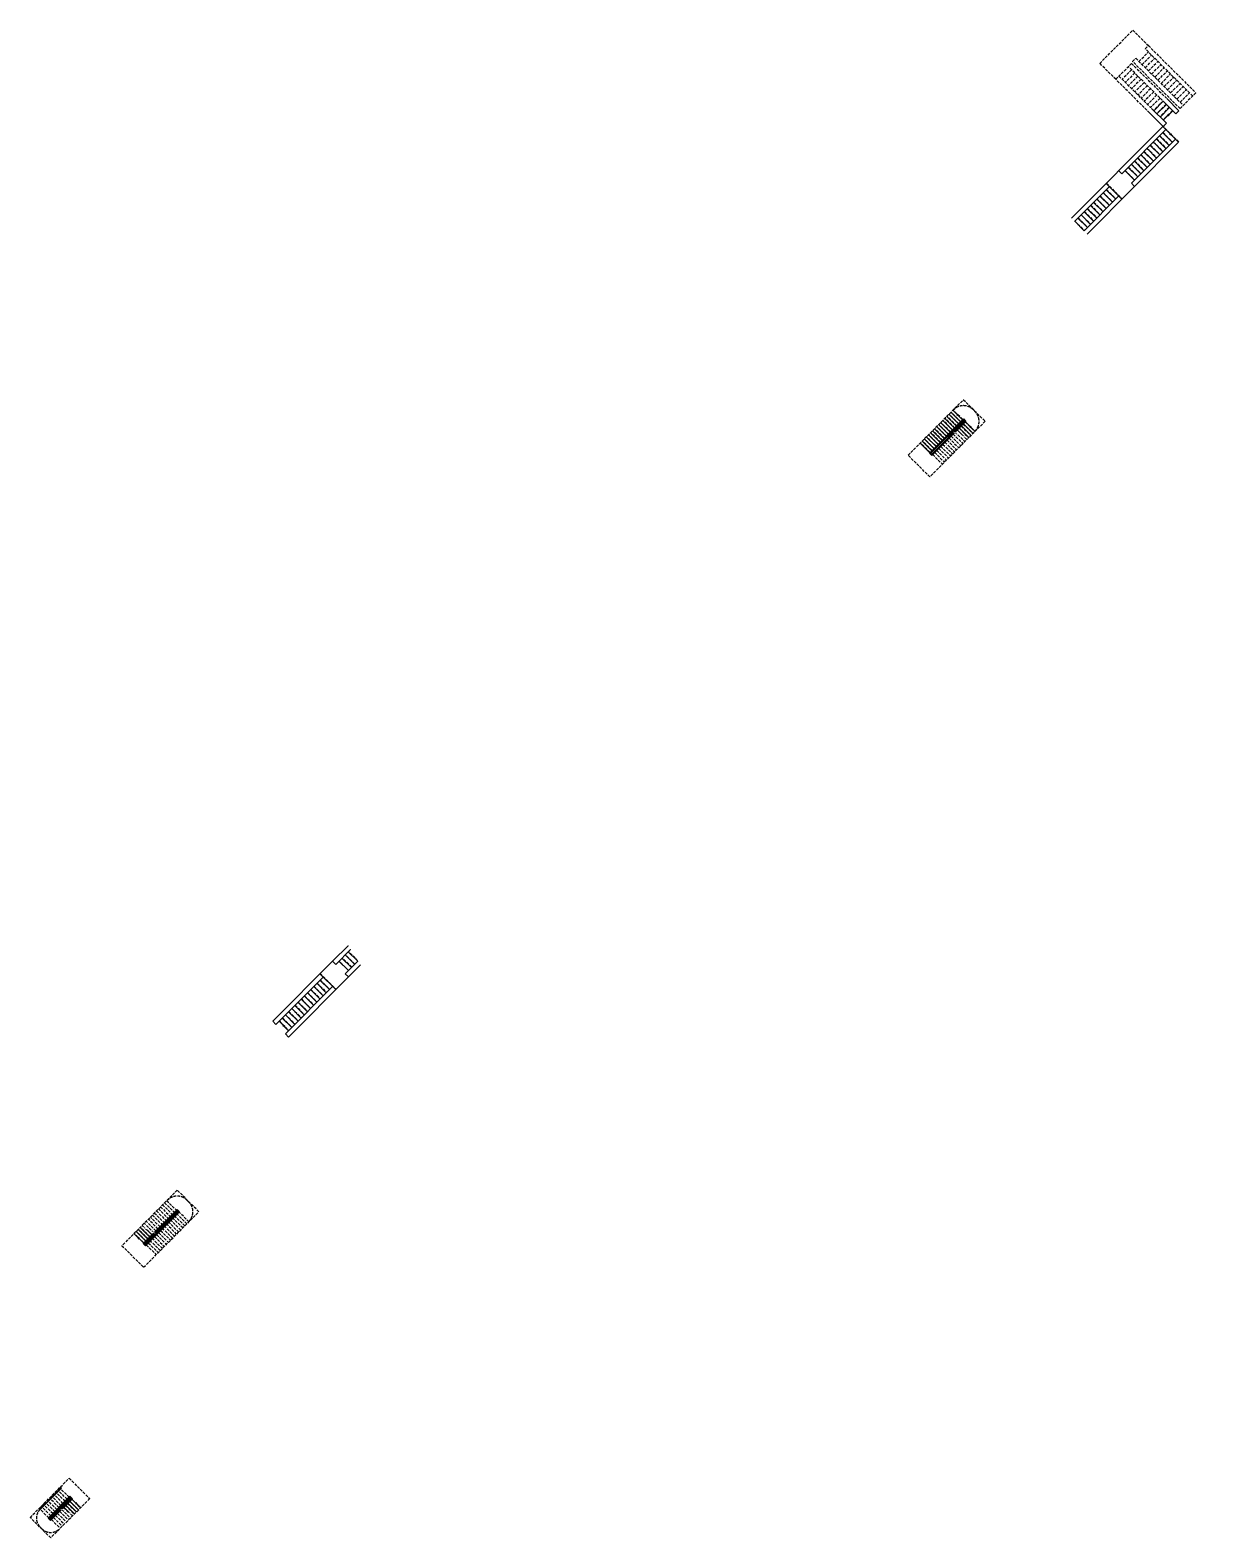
# Model space of a CAD drawing. Extents: x 517308145 to 518943416, y 3499250121 to 3500095483.
# Drawn here: x 518837428 to 518943416, y 3499960243 to 3500095483 of the extents above; entities that cross this region are included whole.
import ezdxf

# ---------------------------------------------------------------- set-up
doc = ezdxf.new("R2010")
doc.units = 0
doc.header["$LTSCALE"] = 1000
doc.header["$MEASUREMENT"] = 0
doc.linetypes.add('DASH', pattern=[0.35, 0.25, -0.1])
doc.linetypes.add('HIDDEN', pattern=[0.375, 0.25, -0.125])
doc.layers.get('DEFPOINTS').update_dxf_attribs({"color": 8, "linetype": 'CONTINUOUS'})
for name, color, linetype in [('AD-SIGN', 195, 'CONTINUOUS'), ('AE-ABOV', 154, 'HIDDEN'), ('AE-HDWR', 8, 'CONTINUOUS'), ('AE-STAR', 51, 'CONTINUOUS'), ('C-XREF-EXT', 7, 'CONTINUOUS')]:
    doc.layers.add(name, color=color, linetype=linetype)

# ---------------------------------------------------------------- blocks, each defined once
blk = doc.blocks.new('CR')
at = {"layer": 'AD-SIGN'}
h = blk.add_hatch(color=256, dxfattribs=at)
h.dxf.hatch_style = 1
edge = h.paths.add_edge_path()
edge.add_arc((0, 0), 50, 0, 360)
blk.add_circle((0, 0), 50, dxfattribs=at)
blk = doc.blocks.new('A$C227C3DF0')
at = {"layer": 'AD-SIGN', "linetype": 'DASH'}
blk.add_lwpolyline([(-4005, -2680, -0.4142136), (-5110, -1575), (-5110, -1325, -0.4142135), (-4005, -220)], format="xyb", dxfattribs=at)
at = {"layer": 'AE-ABOV'}
blk.add_lwpolyline([(-1350, -1600), (-1350, -2700)], dxfattribs=at)
at = {"layer": 'AE-HDWR'}
for points in [[(-4030, -100), (-4030, -245), (-1270, -245), (-1270, -100)], [(-3980, -100), (-3980, -195), (-1320, -195), (-1320, -100)]]:
    blk.add_lwpolyline(points, dxfattribs=at)
for points in [[(-1270, -1300), (-1270, -1600), (-4030, -1600), (-4030, -1300)], [(-1320, -1350), (-1320, -1550), (-3980, -1550), (-3980, -1350)]]:
    blk.add_lwpolyline(points, close=True, dxfattribs=at)
at = {"layer": 'AE-STAR', "linetype": 'DASH'}
for points in [[(-3980, -1300), (-3980, -245)], [(-3720, -195), (-3720, -100)], [(-3720, -1300), (-3720, -245)], [(-3460, -195), (-3460, -100)], [(-3460, -1300), (-3460, -245)], [(-3200, -195), (-3200, -100)], [(-3200, -1300), (-3200, -245)], [(-2940, -195), (-2940, -100)], [(-2940, -1300), (-2940, -245)], [(-2680, -195), (-2680, -100)], [(-2680, -1300), (-2680, -245)], [(-2420, -195), (-2420, -100)], [(-2420, -1300), (-2420, -245)], [(-2160, -195), (-2160, -100)], [(-2160, -1300), (-2160, -245)], [(-1900, -195), (-1900, -100)], [(-1900, -1300), (-1900, -245)], [(-1640, -195), (-1640, -100)], [(-1640, -1300), (-1640, -245)], [(-1380, -195), (-1380, -100)], [(-1380, -1300), (-1380, -245)], [(-3920, -1600), (-3920, -2700)], [(-3660, -1600), (-3660, -2700)], [(-3400, -1600), (-3400, -2700)], [(-3140, -1600), (-3140, -2700)], [(-2880, -1600), (-2880, -2700)], [(-2620, -1600), (-2620, -2700)]]:
    blk.add_lwpolyline(points, dxfattribs=at)
at = {"layer": 'AE-STAR'}
blk.add_lwpolyline([(-1350, -1400), (-1350, -1500), (-3950, -1500), (-3950, -1400)], close=True, dxfattribs=at)
for points in [[(-2360, -1600), (-2360, -2700)], [(-2100, -1600), (-2100, -2700)], [(-1840, -1600), (-1840, -2700)], [(-1580, -1600), (-1580, -2700)], [(-1320, -1600), (-1320, -2700)]]:
    blk.add_lwpolyline(points, dxfattribs=at)
at = {"layer": 'DEFPOINTS', "linetype": 'DASH'}
blk.add_lwpolyline([(-170, -2700), (-5130, -2700), (-5130, -100), (-170, -100)], close=True, dxfattribs=at)
at = {"layer": 'C-XREF-EXT', "color": 5, "xscale": -1, "rotation": 90.00000004145261}
blk.add_blockref('CR', (-1320, -2150), dxfattribs=at)
blk.add_wipeout([(-2234, -2700), (-2465, -2178), (-2595, -2207), (-2287, -1994), (-2466, -2035), (-2703, -1500), (-2649, -1500), (-2417, -2024), (-2287, -1994), (-2595, -2207), (-2416, -2166), (-2177, -2700)]).dxf.layer = 'AD-SIGN'
at = {"layer": 'AD-SIGN'}
blk.add_lwpolyline([(-1320, -2150, 0, 0, 0), (-1589, -2150, 125, 0, 0), (-2189, -2150, 0, 0, 0)], format="xyseb", dxfattribs=at)
at = {"layer": 'AE-ABOV'}
for points in [[(-2390, -1600), (-2390, -2232)], [(-2130, -1600), (-2130, -2700)], [(-1870, -1600), (-1870, -2700)], [(-1610, -1600), (-1610, -2700)]]:
    blk.add_lwpolyline(points, dxfattribs=at)
blk = doc.blocks.new('A$C53AB2727')
at = {"layer": 'AE-ABOV'}
for points in [[(-12750, -1350), (-12750, -2550)], [(-12350, -1350), (-12350, -2550)], [(-11950, -1350), (-11950, -2550)], [(-11550, -1350), (-11550, -2550)], [(-11150, -1350), (-11150, -2550)], [(-10750, -1350), (-10750, -2550)], [(-10350, -1350), (-10350, -2550)], [(-9950, -1350), (-9950, -2550)], [(-9550, -1350), (-9550, -2550)], [(-9150, -1350), (-9150, -2550)], [(-8750, -1350), (-8750, -2550)], [(-8350, -1350), (-8350, -2550)], [(-7950, -1350), (-7950, -2550)], [(-7550, -1350), (-7550, -2550)], [(-7150, -950), (-7150, -2950)], [(-5150, -2550), (-5150, -1350)], [(-4750, -2550), (-4750, -1350)], [(-4350, -2550), (-4350, -1350)], [(-3950, -2550), (-3950, -1350)]]:
    blk.add_lwpolyline(points, dxfattribs=at)
at = {"layer": 'AE-STAR'}
for points in [[(-7180, -1350), (-13180, -1350), (-13180, -950), (-5580, -950)], [(-12780, -1350), (-12780, -2550)], [(-12380, -1350), (-12380, -2550)], [(-11980, -1350), (-11980, -2550)], [(-11580, -1350), (-11580, -2550)], [(-11180, -1350), (-11180, -2550)], [(-10780, -1350), (-10780, -2550)], [(-10380, -1350), (-10380, -2550)], [(-9980, -1350), (-9980, -2550)], [(-9580, -1350), (-9580, -2550)], [(-9180, -1350), (-9180, -2550)], [(-8780, -1350), (-8780, -2550)], [(-8380, -1350), (-8380, -2550)], [(-7980, -1350), (-7980, -2550)], [(-7580, -1350), (-7580, -2550)], [(-7180, -950), (-7180, -2950)], [(-3672, -1350), (-5580, -1350), (-5580, -950), (-3571, -950)], [(-5180, -2550), (-5180, -1350)], [(-4780, -2550), (-4780, -1350)], [(-4380, -2550), (-4380, -1350)], [(-3980, -2550), (-3980, -1350)], [(-5580, -2950), (-13180, -2950), (-13180, -2550), (-7180, -2550)], [(-4043, -2950), (-5580, -2950), (-5580, -2550), (-3940, -2550)]]:
    blk.add_lwpolyline(points, dxfattribs=at)
at = {"layer": 'C-XREF-EXT', "color": 5, "rotation": 269.9999999200505}
blk.add_blockref('CR', (-12780, -1950), dxfattribs=at)
blk.add_wipeout([(-3986, -2950), (-3755, -2028), (-3625, -2057), (-3933, -1844), (-3754, -1885), (-3517, -950), (-3571, -950), (-3803, -1874), (-3933, -1844), (-3625, -2057), (-3804, -2016), (-4043, -2950)]).dxf.layer = 'AD-SIGN'
at = {"layer": 'AD-SIGN'}
blk.add_lwpolyline([(-12780, -1950, 0, 0, 0), (-4631, -1950, 125, 0, 0), (-4031, -1950, 0, 0, 0)], format="xyseb", dxfattribs=at)
blk = doc.blocks.new('A$C4F61561F')
at = {"layer": 'AD-SIGN'}
blk.add_lwpolyline([(20, -1950, 0, 0, 0), (-9380, -1950, 125, 0, 0), (-9980, -1950, 0, 0, 0)], format="xyseb", dxfattribs=at)
at = {"layer": 'AE-ABOV'}
for points in [[(1650, 650), (450, 650)], [(1650, 250), (450, 250)], [(-11550, -1350), (-11550, -2550)], [(-11150, -1350), (-11150, -2550)], [(-10750, -1350), (-10750, -2550)], [(-10350, -1350), (-10350, -2550)], [(-9950, -1350), (-9950, -2550)], [(-9550, -1350), (-9550, -2550)], [(-9150, -1350), (-9150, -2550)], [(-8750, -1350), (-8750, -2550)], [(-8350, -1350), (-8350, -2550)], [(-7950, -1350), (-7950, -2550)], [(-7550, -1350), (-7550, -2550)], [(-7150, -950), (-7150, -2950)], [(-5150, -1350), (-5150, -2550)], [(-4750, -1350), (-4750, -2550)], [(-4350, -1350), (-4350, -2550)], [(-3950, -1350), (-3950, -2550)], [(-3550, -1350), (-3550, -2550)], [(-3150, -1350), (-3150, -2550)], [(-2750, -1350), (-2750, -2550)], [(-2350, -1350), (-2350, -2550)], [(-1950, -1350), (-1950, -2550)], [(-1550, -1350), (-1550, -2550)], [(-1150, -1350), (-1150, -2550)], [(-750, -1350), (-750, -2550)], [(-350, -1350), (-350, -2550)], [(50, -2950), (50, -950)], [(1650, -150), (450, -150)], [(1650, -550), (450, -550)]]:
    blk.add_lwpolyline(points, dxfattribs=at)
at = {"layer": 'AE-STAR', "linetype": 'DASH'}
for points in [[(50, 1083), (50, 5020), (2050, 5020), (2050, 614)], [(450, 5020), (450, 981)], [(1650, 4620), (450, 4620)], [(1650, 4220), (450, 4220)], [(1650, 714), (1650, 5020)], [(2650, 4680), (3850, 4680)], [(2650, 4280), (3850, 4280)], [(1650, 3820), (450, 3820)], [(1650, 3420), (450, 3420)], [(1650, 3020), (450, 3020)], [(2650, 3880), (3850, 3880)], [(2650, 3480), (3850, 3480)], [(2650, 3080), (3850, 3080)], [(1650, 2620), (450, 2620)], [(1650, 2220), (450, 2220)], [(1650, 1820), (450, 1820)], [(1650, 1420), (450, 1420)], [(2650, 2680), (3850, 2680)], [(2650, 2280), (3850, 2280)], [(2650, 1880), (3850, 1880)], [(2650, 1480), (3850, 1480)], [(1650, 1020), (450, 1020)], [(2650, 1080), (3850, 1080)], [(2650, 680), (3850, 680)], [(2650, 280), (3850, 280)], [(2650, -120), (3850, -120)], [(2650, -520), (3850, -520)]]:
    blk.add_lwpolyline(points, dxfattribs=at)
at = {"layer": 'AE-STAR'}
for points in [[(450, 928), (450, -980), (50, -980), (50, 1029)], [(1650, 620), (450, 620)], [(1650, 220), (450, 220)], [(2050, 557), (2050, -980), (1650, -980), (1650, 660)], [(-11600, -950), (20, -950), (20, -2950), (-11600, -2950)], [(-7180, -1350), (-11600, -1350)], [(-11580, -1350), (-11580, -2550)], [(-11180, -1350), (-11180, -2550)], [(-10780, -1350), (-10780, -2550)], [(-10380, -1350), (-10380, -2550)], [(-9980, -1350), (-9980, -2550)], [(-9580, -1350), (-9580, -2550)], [(-9180, -1350), (-9180, -2550)], [(-8780, -1350), (-8780, -2550)], [(-8380, -1350), (-8380, -2550)], [(-7980, -1350), (-7980, -2550)], [(-7580, -1350), (-7580, -2550)], [(-7180, -950), (-7180, -2950)], [(20, -1350), (-5580, -1350), (-5580, -950)], [(-5180, -1350), (-5180, -2550)], [(-4780, -1350), (-4780, -2550)], [(-4380, -1350), (-4380, -2550)], [(-3980, -1350), (-3980, -2550)], [(-3580, -1350), (-3580, -2550)], [(-3180, -1350), (-3180, -2550)], [(-2780, -1350), (-2780, -2550)], [(-2380, -1350), (-2380, -2550)], [(-1980, -1350), (-1980, -2550)], [(-1580, -1350), (-1580, -2550)], [(-1180, -1350), (-1180, -2550)], [(-780, -1350), (-780, -2550)], [(-380, -1350), (-380, -2550)], [(1650, -180), (450, -180)], [(1650, -580), (450, -580)], [(-11600, -2550), (-7180, -2550)], [(20, -2550), (-5580, -2550), (-5580, -2950)]]:
    blk.add_lwpolyline(points, dxfattribs=at)
at = {"layer": 'DEFPOINTS', "linetype": 'DASH'}
blk.add_lwpolyline([(50, 5020), (50, 7050), (4250, 7050), (4250, 5080)], dxfattribs=at)
at = {"layer": 'C-XREF-EXT', "color": 5}
blk.add_blockref('CR', (1050, -580), dxfattribs=at)
at = {"layer": 'C-XREF-EXT', "color": 5, "rotation": 90}
blk.add_blockref('CR', (20, -1950), dxfattribs=at)
blk.add_wipeout([(2050, 614), (1128, 845), (1157, 975), (944, 667), (985, 846), (50, 1083), (50, 1029), (974, 797), (944, 667), (1157, 975), (1116, 796), (2050, 557)]).dxf.layer = 'AD-SIGN'
at = {"layer": 'AD-SIGN'}
blk.add_lwpolyline([(1050, -580, 0, 0, 0), (1050, -31, 125, 0, 0), (1050, 569, 0, 0, 0)], format="xyseb", dxfattribs=at)
at = {"layer": 'AE-STAR', "linetype": 'DASH'}
blk.add_lwpolyline([(3850, -920), (3850, 5080), (4250, 5080), (4250, -920), (2250, -920), (2250, 5080), (2650, 5080), (2650, -920)], dxfattribs=at)
blk = doc.blocks.new('dsgaadgfdagfdgfdfdg')
at = {"layer": 'AD-SIGN', "linetype": 'DASH'}
blk.add_lwpolyline([(-2465, 120, 0.4142136), (-1235, 1350), (-1235, 1600, 0.4142135), (-2465, 2830)], format="xyb", dxfattribs=at)
at = {"layer": 'AE-ABOV'}
blk.add_lwpolyline([(-6680, 1625), (-6680, 2850)], dxfattribs=at)
at = {"layer": 'AE-HDWR'}
for points in [[(-6760, 1325), (-6760, 1625), (-2440, 1625), (-2440, 1325)], [(-6710, 1375), (-6710, 1575), (-2490, 1575), (-2490, 1375)]]:
    blk.add_lwpolyline(points, close=True, dxfattribs=at)
at = {"layer": 'AE-STAR'}
for points in [[(-6710, 1625), (-6710, 2850)], [(-6450, 1625), (-6450, 2850)], [(-6190, 1625), (-6190, 2850)], [(-5930, 1625), (-5930, 2850)], [(-5670, 1625), (-5670, 2850)]]:
    blk.add_lwpolyline(points, dxfattribs=at)
at = {"layer": 'AE-STAR', "linetype": 'DASH'}
for points in [[(-5410, 1625), (-5410, 2850)], [(-5150, 1625), (-5150, 2850)], [(-4890, 1625), (-4890, 2850)], [(-4630, 1625), (-4630, 2850)], [(-4370, 2850), (-4370, 1625)], [(-4110, 2850), (-4110, 1625)], [(-3850, 2850), (-3850, 1625)], [(-3590, 2850), (-3590, 1625)], [(-3330, 2850), (-3330, 1625)], [(-3070, 2850), (-3070, 1625)], [(-2810, 2850), (-2810, 1625)], [(-2550, 2850), (-2550, 1625)], [(-6650, 1325), (-6650, 100)], [(-4570, 100), (-4570, 1325)], [(-4310, 100), (-4310, 1325)], [(-4050, 100), (-4050, 1325)], [(-3790, 100), (-3790, 1325)], [(-3530, 100), (-3530, 1325)], [(-3270, 100), (-3270, 1325)], [(-3010, 100), (-3010, 1325)], [(-2750, 100), (-2750, 1325)], [(-2490, 100), (-2490, 1325)]]:
    blk.add_lwpolyline(points, dxfattribs=at)
at = {"layer": 'AE-STAR'}
blk.add_lwpolyline([(-6680, 1425), (-6680, 1525), (-2520, 1525), (-2520, 1425)], close=True, dxfattribs=at)
at = {"layer": 'DEFPOINTS', "linetype": 'DASH'}
blk.add_lwpolyline([(-1215, 2850), (-8245, 2850), (-8245, 100), (-1215, 100)], close=True, dxfattribs=at)
at = {"layer": 'C-XREF-EXT', "color": 5, "xscale": -1, "rotation": 270.0000001227181}
blk.add_blockref('CR', (-6710, 2263), dxfattribs=at)
blk.add_wipeout([(-5796, 2850), (-5565, 2290), (-5435, 2320), (-5743, 2107), (-5564, 2148), (-5327, 1525), (-5381, 1525), (-5613, 2136), (-5743, 2107), (-5435, 2320), (-5614, 2279), (-5853, 2850)]).dxf.layer = 'AD-SIGN'
at = {"layer": 'AD-SIGN'}
blk.add_lwpolyline([(-6710, 2263, 0, 0, 0), (-6441, 2263, 125, 0, 0), (-5841, 2263, 0, 0, 0)], format="xyseb", dxfattribs=at)
at = {"layer": 'AE-ABOV'}
for points in [[(-6420, 1625), (-6420, 2850)], [(-6160, 1625), (-6160, 2850)], [(-5900, 1625), (-5900, 2850)], [(-5640, 1625), (-5640, 2340)]]:
    blk.add_lwpolyline(points, dxfattribs=at)
at = {"layer": 'AE-STAR', "linetype": 'DASH'}
for points in [[(-6390, 1325), (-6390, 100)], [(-6130, 100), (-6130, 1325)], [(-5870, 100), (-5870, 1325)], [(-5610, 1325), (-5610, 100)], [(-5350, 1325), (-5350, 100)], [(-5090, 1325), (-5090, 100)], [(-4830, 1325), (-4830, 100)]]:
    blk.add_lwpolyline(points, dxfattribs=at)
blk = doc.blocks.new('A$C307E4DF4')
at = {"layer": 'AD-SIGN', "linetype": 'DASH'}
blk.add_lwpolyline([(-2465, 120, 0.4142136), (-1235, 1350), (-1235, 1600, 0.4142135), (-2465, 2830)], format="xyb", dxfattribs=at)
at = {"layer": 'AD-SIGN'}
blk.add_lwpolyline([(-2550, 2262, 0, 0, 0), (-4175, 2262, 125, 0, 0), (-4775, 2263, 0, 0, 0)], format="xyseb", dxfattribs=at)
at = {"layer": 'AE-ABOV'}
for points in [[(-6680, 1625), (-6680, 2850)], [(-6420, 1625), (-6420, 2850)], [(-6160, 1625), (-6160, 2850)], [(-5900, 1625), (-5900, 2850)], [(-5640, 1625), (-5640, 2850)], [(-5380, 1625), (-5380, 2850)], [(-5120, 1625), (-5120, 2850)], [(-4860, 1625), (-4860, 2850)], [(-4600, 1625), (-4600, 2850)], [(-2520, 1625), (-2520, 2850)], [(-2520, 1325), (-2520, 100)]]:
    blk.add_lwpolyline(points, dxfattribs=at)
at = {"layer": 'AE-HDWR'}
for points in [[(-2440, 1625), (-2440, 1325), (-6760, 1325), (-6760, 1625)], [(-2490, 1575), (-2490, 1375), (-6710, 1375), (-6710, 1575)]]:
    blk.add_lwpolyline(points, close=True, dxfattribs=at)
at = {"layer": 'AE-STAR'}
for points in [[(-6710, 1625), (-6710, 2850)], [(-6450, 1625), (-6450, 2850)], [(-6190, 1625), (-6190, 2850)], [(-5930, 1625), (-5930, 2850)], [(-5670, 1625), (-5670, 2850)], [(-5410, 1625), (-5410, 2850)], [(-5150, 1625), (-5150, 2850)], [(-4890, 1625), (-4890, 2850)], [(-4630, 1625), (-4630, 2850)], [(-4370, 1625), (-4370, 2850)], [(-4110, 1625), (-4110, 2850)], [(-3850, 1625), (-3850, 2850)], [(-3590, 1625), (-3590, 2850)], [(-3330, 1625), (-3330, 2850)], [(-3070, 1625), (-3070, 2850)], [(-2810, 1625), (-2810, 2850)], [(-2550, 1625), (-2550, 2850)], [(-3530, 1325), (-3530, 100)], [(-3270, 1325), (-3270, 100)], [(-3010, 1325), (-3010, 100)], [(-2750, 1325), (-2750, 100)], [(-2490, 1325), (-2490, 100)]]:
    blk.add_lwpolyline(points, dxfattribs=at)
blk.add_lwpolyline([(-2520, 1525), (-2520, 1425), (-6680, 1425), (-6680, 1525)], close=True, dxfattribs=at)
at = {"layer": 'AE-STAR', "linetype": 'DASH'}
for points in [[(-6650, 1325), (-6650, 100)], [(-6390, 1325), (-6390, 100)], [(-6130, 1325), (-6130, 100)], [(-5870, 1325), (-5870, 100)], [(-5610, 1325), (-5610, 100)], [(-5350, 1325), (-5350, 100)], [(-5090, 1325), (-5090, 100)], [(-4830, 1325), (-4830, 100)], [(-4570, 1325), (-4570, 100)], [(-4310, 1325), (-4310, 100)], [(-4050, 1325), (-4050, 100)], [(-3790, 1325), (-3790, 100)]]:
    blk.add_lwpolyline(points, dxfattribs=at)
at = {"layer": 'DEFPOINTS', "linetype": 'DASH'}
blk.add_lwpolyline([(-1215, 100), (-8245, 100), (-8245, 2850), (-1215, 2850)], close=True, dxfattribs=at)
at = {"layer": 'C-XREF-EXT', "color": 5, "rotation": 270}
blk.add_blockref('CR', (-2550, 2262), dxfattribs=at)
at = {"layer": 'C-XREF-EXT', "color": 5, "xscale": -1, "rotation": 90.00000005085394}
blk.add_blockref('CR', (-2490, 687), dxfattribs=at)
blk.add_wipeout([(-3404, 100), (-3635, 660), (-3765, 630), (-3457, 843), (-3636, 802), (-3914, 1425), (-3860, 1425), (-3587, 814), (-3457, 843), (-3765, 630), (-3586, 671), (-3347, 100)]).dxf.layer = 'AD-SIGN'
at = {"layer": 'AD-SIGN'}
blk.add_lwpolyline([(-2490, 687, 0, 0, 0), (-2759, 687, 125, 0, 0), (-3359, 687, 0, 0, 0)], format="xyseb", dxfattribs=at)
at = {"layer": 'AE-ABOV'}
for points in [[(-4340, 1625), (-4340, 2850)], [(-4080, 1625), (-4080, 2850)], [(-3820, 1625), (-3820, 2850)], [(-3560, 1625), (-3560, 2850)], [(-3300, 1625), (-3300, 2850)], [(-3040, 1625), (-3040, 2850)], [(-2780, 1625), (-2780, 2850)], [(-3300, 1325), (-3300, 100)], [(-3040, 1325), (-3040, 100)], [(-2780, 1325), (-2780, 100)]]:
    blk.add_lwpolyline(points, dxfattribs=at)

msp = doc.modelspace()

# ---------------------------------------------------------------- block references
at = {"layer": 'C-XREF-EXT', "rotation": 45.15729226620189}
for name, p in [('A$C4F61561F', (518938328, 3500087498)), ('A$C307E4DF4', (518924010, 3500061189)), ('A$C53AB2727', (518867811, 3500016593)), ('dsgaadgfdagfdgfdfdg', (518853494, 3499990285)), ('A$C227C3DF0', (518840975, 3499965784))]:
    msp.add_blockref(name, p, dxfattribs=at)

doc.saveas('drawing.dxf')
